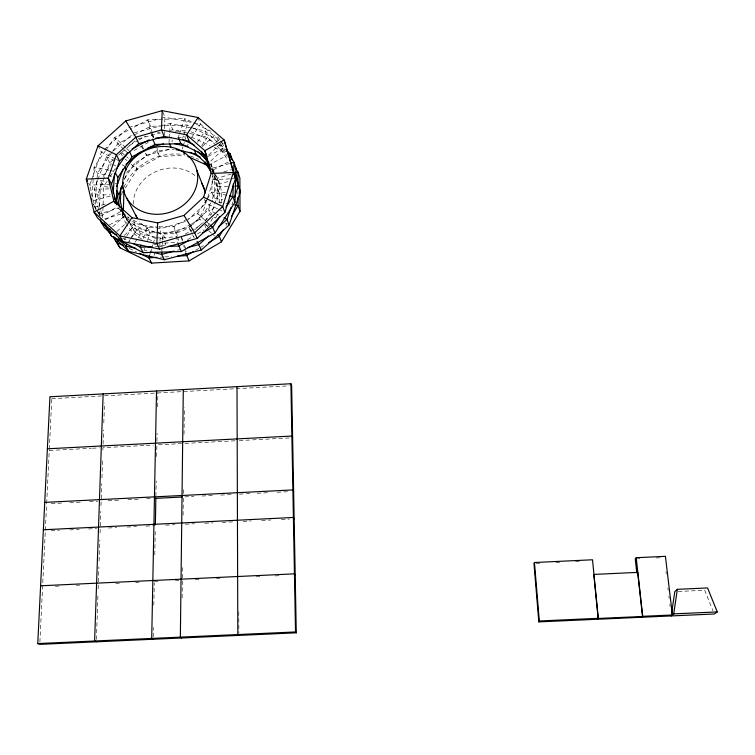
<?xml version="1.0" encoding="UTF-8"?>
<svg xmlns="http://www.w3.org/2000/svg" width="755" height="755" viewBox="0 0 755 755"><rect width="100%" height="100%" fill="white"/><g stroke="black" fill="none" stroke-linecap="round" stroke-linejoin="round"><path stroke-width="0.57" stroke-dasharray="3.77 2.83" d="M219.29 202.831L219.318 184.192L217.176 178.293L214.618 174.443M182.134 597.941L182.342 580.284M182.37 577.952L182.493 567.458M183.088 515.203L183.305 496.969L193.846 496.441M183.342 493.477L183.408 487.664M184.022 434.219L184.333 407.662M153.218 636.899L153.397 627.49M153.831 605.133L154.256 582.784M154.784 554.812L155.228 531.511M155.907 496.016L156.191 480.907M156.653 456.492L156.88 444.865L181.568 443.581M156.946 441.401L157.097 433.323M157.606 406.785L157.87 392.94M123.339 210.994L123.263 213.325L128.18 221.177M96.432 639.466L97.074 620.667M97.112 619.487L97.952 594.817M98.15 588.938L98.31 584.238M98.395 581.916L98.905 566.788M99.103 560.974L99.82 540.023M100.056 533.049L100.217 528.396M100.292 526.112L100.792 511.324M100.991 505.642L101.142 501.084M101.217 498.762L101.736 483.672M101.934 477.868L102.605 458.125M102.878 449.999L102.954 447.677L145.158 445.478M103.076 444.138L103.558 429.991M103.803 422.923L104.483 402.877M99.367 211.711L99.282 214.024L100.377 215.883M99.547 207.087L100.538 180.52L107.333 181.766M102.633 217.308L103.058 205.851M103.095 204.709L103.765 186.362L107.569 180.492M214.901 174.245L214.005 197.98L211.457 201.84M159.786 246.866L159.966 242.317M160.013 241.175L160.504 228.661L159.56 226.745M164.203 135.287L164.92 117.251L162.608 111.589M212.504 172.687L211.749 192.053L214.005 197.98L222.819 199.858M212.542 171.555L212.674 168.129L210.211 164.137M39.883 642.014L45.309 531.095M45.347 530.331L46.64 503.821M46.668 503.292L49.254 450.395M49.311 449.3L51.784 398.668L49.943 396.781M161.844 251L162.514 240.826M162.589 239.703L162.967 234.05L188.901 227.246L208.54 209.767L210.824 203.123M168.988 142.459L169.214 139.099M169.29 137.976L169.582 133.503M169.658 132.38L170.243 123.424L191.657 128.076M165.317 245.158L165.468 242.921M172.017 142.015L172.159 139.788M91.921 196.451L94.101 167.1L105.417 150.868M149.528 255.662L150.207 253.463M150.538 252.368L151.547 249.075M151.887 247.98L152.897 244.686M153.237 243.591L154.917 238.108L176.576 236.815M182.285 148.943L182.955 146.763M183.286 145.668L184.296 142.393M184.626 141.298L185.966 136.929M154.029 255.483L155.03 252.217M187.051 147.47L188.042 144.214M207.361 198.678L205.945 203.161L187.4 220.422M207.719 197.555L213.41 179.614L212.466 176.217M231.917 204.935L233.05 201.604M143.337 238.353L147.168 227.283L157.616 226.953M178.284 137.259L179.048 135.051M179.435 133.946L184.767 118.516L195.262 123.641M144.016 250.481L144.771 248.282M147.423 240.59L150.066 232.899L147.168 227.283L132.984 219.979M182.701 138.127L183.456 135.938M183.833 134.843L187.221 124.99L184.767 118.516L147.791 119.847L130.228 129.228M212.344 198.697L216.543 186.523L210.956 163.892L226.094 155.889M91.308 180.747L89.76 185.154L95.649 210.032M91.695 179.652L101.359 152.132L128.831 127.453L160.409 118.526M124.471 179.482L127.274 171.923L146.546 155.2L170.441 148.98M97.508 180.539L94.224 189.212L98.688 210.673M97.924 179.454L106.54 156.672L110.013 153.69M225.962 225.443L227.17 223.452M205.162 221.234L215.326 204.699M212.768 218.11L206.257 228.718L204.728 225.018M125.236 188.089L137.231 169.394L159.418 156.644L184.73 155.058M124.584 178.557L134.333 163.401L156.738 150.556L174.15 149.462M110.107 176.566L115.185 168.733M103.105 176.576L111.438 163.741M124.33 239.637L126.217 236.777M126.84 235.824L135.003 223.433L131.936 217.666M191.638 137.438L200.434 124.075L198.074 117.506M206.596 199.848L197.584 213.476L188.306 218.554M207.238 198.876L211.749 192.053L228.444 195.602M210.815 202.812L199.981 219.224L191.817 223.697M135.126 242.138L137.674 238.438M138.316 237.514L140.864 233.814L137.91 228.274L131.342 221.923M201.661 145.687L207.427 137.335L205.181 131.011L192.78 128.322M128.888 241.326L130.171 239.467M130.823 238.533L137.91 228.274L162.967 234.05L165.685 239.561L156.662 237.466M197.414 142.233L205.181 131.011L218.95 143.563M111.929 152.34L97.452 173.178L94.979 206.964L96.13 208.984M112.589 151.387L117.855 143.818L133.201 135.607M106.078 149.915L114.732 137.495L129.19 129.775M124.301 235.362L132.578 227.472L154.917 238.108L155.841 239.911M208.569 155.03L219.478 144.62L227.387 156.361M131.455 236.872L135.551 232.955L153.473 241.506M210.777 161.098L221.583 150.773L219.478 144.62M116.78 231.559L127.114 222.281M215.807 142.629L218.431 140.279L217.346 137.089M112.693 226.717L124.877 215.798L128.926 217.884M202.038 146.649L215.42 134.645M194.752 229.803L209.116 216.987M113.269 159.711L109.72 162.769L97.555 195.054L100.594 209.626M118.592 155.115L121.253 152.821M122.14 152.057L135.447 140.572M113.486 150.698L131.71 135.003M195.488 250.367L199.462 248.036M200.453 247.451L203.435 245.696M185.107 234.22L199.999 225.5M187.589 239.665L193.488 236.211M197.414 233.908L204.294 229.869M134.003 150.566L148.263 142.402M129.737 145.215L137.712 140.656M138.712 140.09L145.687 136.098M100.613 216.223L117.1 207.059L129.039 217.969M208.163 156.427L224.254 147.489M187.278 219.12L173.876 226.443L158.776 226.915M190.798 224.254L176.519 232.078L150.066 232.899L127.972 221.508M134.22 135.06L150.594 126.311L187.221 124.99L192.421 127.538M105.171 219.78L120.649 211.598L130.521 221.13M109.447 224.848L123.754 217.27L129.464 222.791M228.161 162.032L213.174 169.96L211.447 168.365M104.737 218.941L123.263 213.325L120.706 208.625M227.972 181.568L219.318 184.192L212.967 174.631M120.196 207.682L99.282 214.024L100.5 215.987M231.37 173.999L217.176 178.293L217.119 201.783L221.526 202.585M185.428 221.526L160.504 228.661L135.003 223.433L132.446 221.092M161.532 118.205L164.92 117.251L200.434 124.075L223.593 144.063M93.837 200.537L111.91 195.611M229.511 163.542L212.674 168.129L214.165 172.206M105.049 204.218L94.979 206.964L93.28 204.058M223.791 171.819L231.577 169.696M177.444 250.226L180.841 249.339M134.314 132.757L160.136 126.057M161.259 125.764L170.243 123.424L172.81 129.794L188.439 133.201M138.335 138.76L160.57 132.974M170.583 130.37L172.81 129.794M157.521 132.314L159.862 132.163M175.094 131.2L187.986 130.379M177.595 137.438L185.721 136.919M164.458 243.11L178.01 242.308M160.277 257.181L163.712 256.974M164.854 256.908L171.706 256.502M51.784 398.668L289.307 385.833M49.254 450.48L55.087 450.178M56.257 450.112L91.279 448.291M92.45 448.225L99.452 447.857M146.328 445.422L153.359 445.054M185.069 443.402L235.853 440.75M239.316 440.571L290.298 437.909M51.283 503.594L62.873 503.009M69.837 502.66L81.427 502.075M89.543 501.669L97.659 501.263M108.125 500.735L118.601 500.216M127.916 499.744L138.401 499.215M146.546 498.81L152.368 498.517M202.038 496.026L212.58 495.497M220.781 495.082L232.493 494.497M239.524 494.148L251.283 493.553M257.172 493.26L270.101 492.609M277.161 492.26L288.92 491.665M51.151 530.803L59.324 530.406M69.837 529.887L79.19 529.425M88.533 528.962L96.706 528.566M108.427 527.99L116.638 527.585M127.189 527.066L136.57 526.603M145.96 526.141L155.341 525.678M165.704 525.169L174.924 524.716M185.296 524.206L194.545 523.753M204.945 523.243L213.033 522.847M222.272 522.394L232.672 521.875M243.091 521.365L251.207 520.969M261.655 520.45L270.932 519.997M281.379 519.487L289.495 519.081M55.351 586.267L59.994 586.05M76.255 585.285L79.737 585.116M115.798 583.417L119.299 583.256M135.617 582.483L139.118 582.322M154.275 581.605L160.126 581.331M175.32 580.614L178.831 580.444M195.243 579.67L199.933 579.453M216.364 578.679L219.884 578.509M256.313 576.792L259.852 576.631M275.16 575.905L279.878 575.688M536.305 563.598L539.768 563.438M555.944 562.673L560.569 562.456M575.584 561.748L580.208 561.531M637.569 558.832L639.9 558.719M656.17 557.954L660.823 557.737M110.381 184.229L89.76 185.154L88.599 183.135M229.614 178.888L213.41 179.614L212.268 176.538M230.766 178.831L234.239 178.68M678.245 591.476L704.708 590.268L712.956 610.767M155.398 246.762L158.89 246.649M160.06 246.621L162.382 246.545M108.947 188.892L94.224 189.212L97.555 195.054L109.9 194.79M228.001 186.268L216.543 186.523L218.714 192.421L210.805 215.477L208.54 209.767L215.732 213.505M225.528 192.27L218.714 192.421L213.174 169.96L210.956 163.892M115.27 183.21L118.667 183.833M225.934 203.388L232.54 204.596M108.258 187.193L103.765 186.362L100.538 180.52M108.947 170.243L94.101 167.1L97.452 173.178L112.165 176.311M110.088 170.488L114.666 171.46M189.562 133.437L207.427 137.335L215.958 145.12M155.53 237.212L140.864 233.814L130.275 223.574M144.762 250.452L147.017 250.971M191.128 131.804L215.279 142.723M191.402 137.099L210.135 145.592M214.297 147.48L221.583 150.773L228.104 160.485M129.237 248.423L136.466 251.896M196.319 124.15L211.013 131.332M193.459 128.048L218.431 140.279M115.487 159.031L101.359 152.132L98.509 146.715M116.496 159.522L119.526 161.004M217.525 208.814L205.945 203.161L203.576 197.215M218.582 209.333L222.791 211.381M114.873 161.013L106.54 156.672L109.72 162.769L115.921 165.996M122.168 164.807L124.254 165.892M216.761 214.043L218.808 215.109M122.763 238.118L129.973 241.864M213.854 217.072L215.892 218.129M225.056 222.914L227.095 223.971M121.489 152.378L125.774 156.049M126.623 156.785L128.341 158.257M205.671 224.641L207.38 226.104M125.339 159.163L127.038 160.626M131.285 164.279L137.231 169.394L134.333 163.401M208.795 230.898L211.334 233.078M212.174 233.805L214.713 235.985M219.809 144.347L225.83 149.839M216.808 145.894L226.189 154.464M125.679 147.536L114.732 137.495L117.855 143.818L123.697 149.179M126.519 148.31L129.048 150.632M209.343 224.273L197.584 213.476L199.981 219.224L203.312 222.291M124.537 149.952L127.038 152.246M204.143 223.055L207.474 226.113M212.061 170.592L213.976 173.48M120.819 208.673L128.246 220.545M128.86 221.536L135.551 232.955L128.794 222.159M218.101 136.844L221.158 141.742M221.762 142.723L224.83 147.621M220.252 143.195L225.707 151.953M211.24 168.289L213.07 171.272M141.959 145.979L143.714 149.037M191.855 232.342L188.901 227.246L190.958 231.889M141.298 146.111L143.054 149.141M145.385 153.18L146.546 155.2L144.186 150.066M192.544 234.843L194.29 237.872M122.055 210.919L127.453 220.554M121.517 210.315L127.387 220.488M96.706 209.984L99.566 215.024M93.309 204.199L97.357 211.315M97.933 212.325L99.669 215.373M120.781 152.925L122.291 155.964M181.143 236.541L183.238 241.071M156.738 150.556L159.418 156.644L156.898 147.772M152.114 133.72L153.926 137.872M184.607 245.309L186.504 251.991M151.981 133.805L153.246 138.269M181.455 237.665L182.417 241.034M183.691 245.526L184.324 247.772M184.645 248.895L185.919 253.387M152.265 133.135L150.594 126.311L147.791 119.847L152.274 138.174M152.538 134.267L153.378 137.674M177.359 235.513L173.876 226.443L178.142 243.874M177.642 236.655L178.756 241.232M122.291 210.466L123.754 217.27L120.649 211.598L120.158 209.314M100.83 210.739L102.236 217.468M98.924 211.796L99.632 215.184M665.967 571.573L666.25 573.913M667.901 587.918L668.184 590.259M668.873 596.091L669.147 598.422M669.836 604.264L670.119 606.595M237.995 191.704L238.004 194.016M238.769 611.814L238.844 633.039M215.383 174.575A51.095 45.102 -20.5 0 1 220.904 203.614M217.534 214.345A51.095 45.102 -20.5 0 1 215.411 218.459M164.684 245.658A51.095 45.102 -20.5 0 1 157.031 244.771M155.964 244.554A51.095 45.102 -20.5 0 1 153.869 244.063M142.091 239.335A51.095 45.102 -20.5 0 1 126.934 225.028M126.368 224.103A51.095 45.102 -20.5 0 1 121.47 211.07M121.697 194.856A51.095 45.102 -20.5 0 1 123.556 188.429M123.952 187.391A51.095 45.102 -20.5 0 1 183.38 154.567M190.109 156.049A51.095 45.102 -20.5 0 1 198.537 159.399M211.494 169.394A51.095 45.102 -20.5 0 1 214.797 173.678M205.756 200.443A36.74 32.437 -20.6 0 1 192.657 224.631M191.827 225.292A36.74 32.437 -20.6 0 1 158.578 233.135M155.228 232.247A36.74 32.437 -20.6 0 1 139.08 220.998M133.371 204.086A36.74 32.437 -20.6 0 1 156.115 171.47A36.74 32.437 -20.6 0 1 196.102 176.576"/><path stroke-width="1.13" d="M183.295 389.561L180.36 637.144L181.681 637.975M156.521 391.014L151.717 638.437L153.18 639.259M155.36 524.546L155.86 498.347L154.464 496.875M120.385 201.821L120.819 187.759M123.367 209.833L123.971 190.062L121.942 186.183M233.295 183.994L232.889 196.545L234.947 202.434L214.977 232.993L181.285 251.528L143.261 252.67L111.617 236.202L104.294 223.508M233.635 173.726L234.003 162.316L226.66 150.556M234.947 202.434L236.022 168.488L234.003 162.316L230.634 163.24M103.133 393.902L94.611 641.004L96.357 641.816M114.939 203.133L113.863 201.17L108.258 178.105L116.364 154.747L135.815 137.202L161.447 129.945L186.636 134.824L204.841 150.67L211.136 173.471L203.576 197.215L183.994 215.411L157.682 222.933L156.842 243.591L159.692 249.141L197.149 238.401L224.896 212.41L235.4 178.624L224.141 139.958L198.074 117.506L162.231 110.645L125.792 120.932L98.027 145.819L86.287 179.095L94.082 212.155L97.518 217.94L123.074 241.543L159.692 249.141M162.231 110.645L161.447 129.945L164.156 136.41L189.118 141.261L207.163 156.993L204.841 150.67L224.141 139.958L235.4 178.624M37.75 643.571L49.943 396.781L290.92 383.738L291.647 385.711L296.271 632.813L39.77 644.355L37.75 643.571L295.526 631.954L296.271 632.813M161.778 252.123L161.627 254.388L164.373 259.72L201.302 250.009L229.133 225.037L240.279 191.949L235.239 172.064M113.193 193.025L114.505 173.726M118.582 205.237L116.232 201.16L117.818 177.51L132.049 156.851L155.049 144.498L180.813 143.592L202.699 154.407L209.409 165.317M91.572 201.151L91.751 198.801M671.563 613.626L674.791 591.637L677.329 589.334L707.577 587.937L717.25 611.918L714.258 613.994L538.825 621.894L533.993 563.711L534.446 562.513L592.505 559.776L598.3 618.317L597.516 619.251M671.223 615.938L673.734 613.881L677.329 589.334M149.528 255.662L148.858 257.851L151.698 263.099L189.033 260.909L221.479 241.798L240.005 211.287L239.863 177.963L237.919 172.017L235.286 168.101M231.172 207.163L227.029 219.394L218.242 227.264M234.55 197.159L238.316 186.041L235.211 173.792M116.544 204.775L111.523 184.173L119.526 161.004L138.769 143.601L164.156 136.41M141.043 245.007L140.279 247.215L143.261 252.67M121.8 208.201L118.875 194.592L123.273 182.719M116.553 186.57L123.037 169.158M538.825 621.894L539.315 620.978L534.446 562.513M223.546 229.407L219.318 236.353L208.399 242.78M231.398 216.506L238.042 205.596L238.014 197.489M219.648 216.761L212.712 227.359L202.397 233.021M225.953 207.134L232.889 196.545L229.558 195.838M157.682 222.933L131.936 217.666L119.866 235.938L123.074 241.543M198.074 117.506L186.636 134.824L189.118 141.261M115.968 169.564L127.737 152.519M126.944 244.129L125.66 245.988L128.746 251.387L164.373 259.72M641.693 617.269L642.703 616.316L672.384 614.985L665.429 556.331L636.21 557.709L635.248 558.936L636.795 572.941M118.507 240.883L116.846 242.468L119.979 247.829L151.698 263.099M110.079 229.058L108.343 230.615L116.581 234.899M208.588 235.919L198.924 244.582L187.618 247.555M126.019 164.363L140.175 152.104M193.506 251.538L186.551 255.624L177.416 256.171M188.986 240.383L178.671 246.045L168.205 246.366M132.078 149.009L149.245 139.798M228.114 154.822L230.133 153.756L232.162 159.918M234.645 173.008L237.919 172.017L237.957 183.597M174.056 251.113L161.627 254.388L150.387 251.764M148.112 147.895L163.495 143.884M156.851 257.38L148.858 257.851L139.562 253.387M47.376 448.81L291.892 436.041L292.619 437.787M44.724 502.386L292.893 489.919L293.62 491.43M155.86 498.347L182.163 497.026M43.375 529.774L293.402 517.468L294.139 518.855M40.61 585.804L294.45 573.838L295.186 574.961M211.136 173.471L233.342 172.47L222.716 206.53L194.677 232.748L156.842 243.591L119.866 235.938L94.082 212.155L113.863 201.17L131.936 217.666M673.734 613.881L717.25 611.918M539.315 620.978L598.3 618.317M155.672 138.061L171.498 137.495M151.915 246.866L140.279 247.215L133.069 243.469M234.871 186.117L238.316 186.041L240.279 191.949M234.739 204.992L238.042 205.596L240.005 211.287M174.565 143.686L187.957 146.621M176 149.65L195.904 154.029L209.72 166.779M135.777 248.348L125.66 245.988L118.271 238.788M189.647 152.302L200.169 157.106M187.853 156.483L206.615 165.071L211.06 171.762M123.046 245.441L116.846 242.468L113.212 236.579M98.027 145.819L116.364 154.747L119.526 161.004M203.576 197.215L222.716 206.53L224.896 212.41M182.493 139.335L194.054 145.036M223.952 217.789L227.029 219.394L229.133 225.037M238.854 635.399L237.825 634.559L237.004 386.654M217.61 234.89L219.318 236.353L221.479 241.798M226.689 150.623L230.133 153.756L231.256 158.21M210.183 225.047L212.712 227.359L214.977 232.993M197.687 151.661L207.644 160.834M100.566 219.705L101.038 221.961L107.606 228.369M110.23 233.304L104.341 227.548L101.038 221.961M113.599 236.589L128.746 251.387M207.578 163.844L209.494 166.732M234.201 165.562L236.022 168.488M204.058 154.143L207.748 160.136M125.792 120.932L135.815 137.202L138.769 143.601M183.994 215.411L194.677 232.748L197.149 238.401M113.373 237.127L119.979 247.829M197.149 241.524L201.302 250.009M114.165 197.253L119.243 206.039M87.438 181.115L86.287 179.095L108.258 178.105L111.523 184.173M104.162 223.093L111.617 236.202M114.637 198.235L116.232 201.16M116.789 190.694L118.875 194.592M126.774 198.244L137.316 218.318A36.74 32.437 -20.6 0 1 135.438 214.495M115.185 172.47L117.818 177.51M124.754 166.902L126.264 169.913M129.549 151.67L132.049 156.851M181.285 251.528L178.142 243.874M189.033 260.909L185.919 253.387M152.737 139.231L155.049 144.498M169.422 143.497L171.149 147.64M183.097 150.981L184.324 154.039M178.709 138.316L180.813 143.592M196.715 169.969A38.005 33.314 -20.4 0 1 149.235 213.552A38.005 33.314 -20.4 0 1 134.673 157.644A38.005 33.314 -20.4 0 1 196.715 169.969L204.898 190.892M194.328 149.905L195.904 154.029M201.528 151.274L202.699 154.407M205.492 162.051L206.615 165.071M208.408 161.513L210.286 168.299M116.723 193.318L119.667 207.03M636.21 557.709L642.703 616.316M290.92 383.738L295.526 631.954M204.218 162.844A51.095 45.102 -20.5 0 1 208.474 166.308M201.576 183.125A36.74 32.437 -20.6 0 1 205.351 192.959M637.664 572.384L593.817 574.423L598.168 618.468L642.543 616.476L637.664 572.384"/></g></svg>
